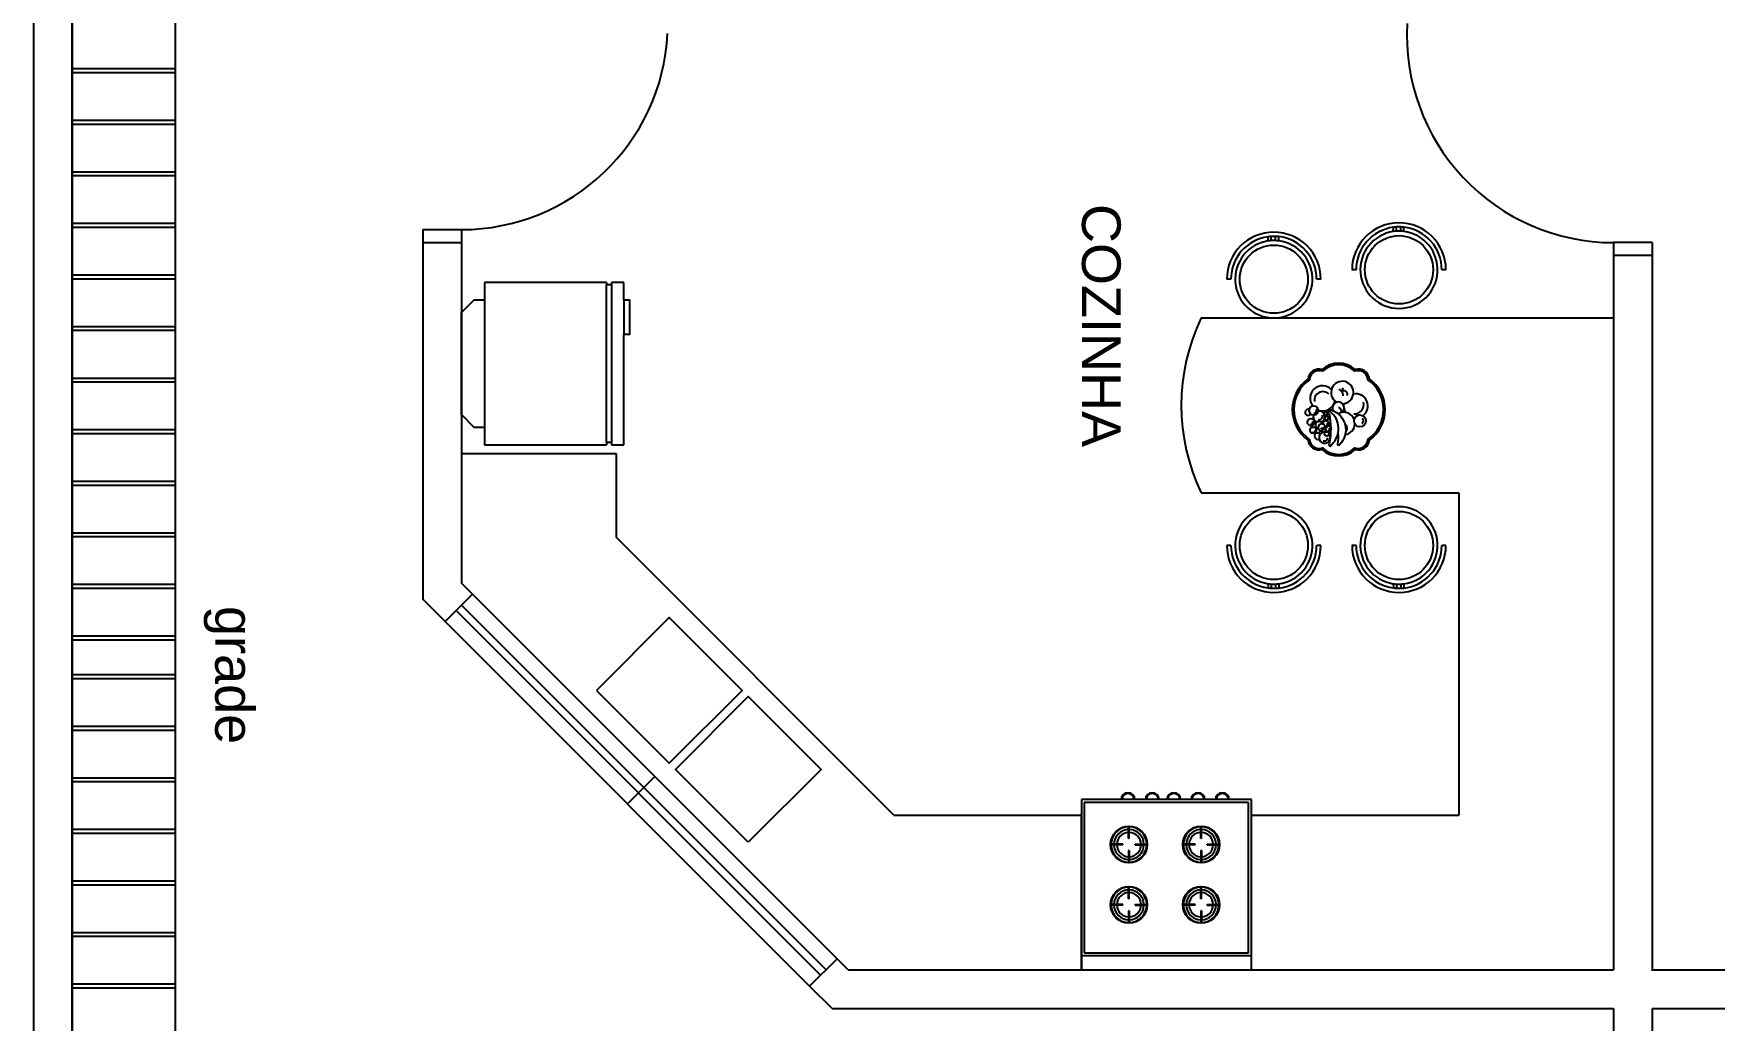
# Model space of a CAD drawing. Extents: x 130 to 509, y 87 to 225.
# Drawn here: x 431.98 to 438.5, y 204.58 to 208.41 of the extents above; entities that cross this region are included whole.
import ezdxf

# ---------------------------------------------------------------- set-up
doc = ezdxf.new("R2010")
doc.units = 0
doc.header["$LTSCALE"] = 7
for name, color, linetype in [('02', 2, 'CONTINUOUS'), ('03', 3, 'CONTINUOUS'), ('06', 6, 'CONTINUOUS'), ('20', 2, 'CONTINUOUS')]:
    doc.layers.add(name, color=color, linetype=linetype)
doc.styles.add('ARIAL', font='arial.ttf', dxfattribs={"height": 0.075})

msp = doc.modelspace()

# ---------------------------------------------------------------- linework, layer by layer
at = {"layer": '03'}
for p, q in [((435.0369, 204.7587), (433.6227, 206.1729)), ((435.0581, 204.7799), (433.6439, 206.1941))]:
    msp.add_line(p, q, dxfattribs=at)
at = {"layer": '06'}
for p, q in [((431.9835, 224.7095), (431.9835, 199.6595)), ((432.1335, 224.5595), (432.1335, 199.8095)), ((432.1335, 199.8095), (432.1335, 210.0095)), ((433.4935, 207.6001), (433.4935, 206.2173)), ((433.4935, 207.6001), (433.6435, 207.6001)), ((433.6435, 207.6001), (433.6435, 206.2795)), ((438.1135, 207.5495), (438.1135, 204.7795)), ((438.2635, 207.5495), (438.2635, 204.7795)), ((433.6864, 206.2366), (433.6435, 206.2795)), ((433.5803, 206.1305), (433.4935, 206.2173)), ((433.5803, 206.1305), (433.6864, 206.2366)), ((433.6864, 206.2366), (433.5803, 206.1305)), ((434.9945, 204.7163), (435.1006, 204.8223)), ((435.1006, 204.8223), (434.9945, 204.7163)), ((435.1435, 204.7795), (435.1006, 204.8223)), ((435.1435, 204.7795), (438.1135, 204.7795)), ((438.2607, 204.7795), (438.7962, 204.7795)), ((435.0813, 204.6295), (434.9945, 204.7163)), ((435.0813, 204.6295), (438.1135, 204.6295)), ((438.1135, 204.6295), (438.1135, 204.4874)), ((438.2635, 204.6295), (438.799, 204.6295)), ((438.2635, 204.6295), (438.2635, 204.4874))]:
    msp.add_line(p, q, dxfattribs=at)
at = {"layer": '20'}
for p, q in [((432.5335, 201.6295), (432.5335, 210.0095)), ((432.1335, 208.2745), (432.5335, 208.2745)), ((432.1335, 208.2595), (432.5335, 208.2595)), ((432.1335, 208.0745), (432.5335, 208.0745)), ((432.1335, 208.0595), (432.5335, 208.0595)), ((432.1335, 207.8745), (432.5335, 207.8745)), ((432.1335, 207.8595), (432.5335, 207.8595)), ((432.1335, 207.6745), (432.5335, 207.6745)), ((432.1335, 207.6595), (432.5335, 207.6595)), ((433.4935, 207.6501), (433.6435, 207.6501)), ((433.4935, 207.6501), (433.4935, 207.6001)), ((433.6435, 207.6501), (433.6435, 207.6001)), ((437.259, 207.6427), (437.2593, 207.6592)), ((437.271, 207.644), (437.2713, 207.6603)), ((437.2878, 207.6442), (437.2881, 207.6606)), ((437.2998, 207.6432), (437.3, 207.6595)), ((436.7734, 207.6061), (436.7737, 207.6225)), ((436.7855, 207.6074), (436.7857, 207.6237)), ((436.8022, 207.6075), (436.8025, 207.624)), ((436.8142, 207.6065), (436.8145, 207.6228)), ((438.1135, 207.5995), (438.1135, 207.5495)), ((438.2635, 207.5995), (438.1135, 207.5995)), ((438.2635, 207.5995), (438.2635, 207.5495)), ((438.2635, 207.5495), (438.1135, 207.5495)), ((438.2635, 207.5495), (438.2635, 207.4995)), ((432.1335, 207.4745), (432.5335, 207.4745)), ((432.1335, 207.4595), (432.5335, 207.4595)), ((433.7331, 207.4456), (433.7331, 207.3781)), ((434.2056, 207.4456), (433.7331, 207.4456)), ((434.2731, 207.4456), (434.2256, 207.4456)), ((434.2731, 207.3781), (434.2731, 207.4456)), ((436.6292, 207.4577), (436.6132, 207.4577)), ((436.9777, 207.4577), (436.9617, 207.4577)), ((437.1147, 207.4943), (437.0987, 207.4943)), ((437.4632, 207.4943), (437.4472, 207.4943)), ((433.6931, 207.3781), (433.6431, 207.3281)), ((433.6931, 207.3781), (433.7331, 207.3781)), ((434.2056, 206.8256), (434.2056, 207.4356)), ((434.2256, 207.4356), (434.2056, 207.4356)), ((434.2256, 207.4356), (434.2256, 206.8256)), ((434.2731, 207.3781), (434.2731, 207.2431)), ((433.6431, 206.9331), (433.6431, 207.3281)), ((432.1335, 207.2745), (432.5335, 207.2745)), ((432.1335, 207.2595), (432.5335, 207.2595)), ((436.5135, 207.3078), (438.1135, 207.3078)), ((434.2731, 206.8156), (434.2731, 207.2431)), ((432.1335, 207.0745), (432.5335, 207.0745)), ((432.1335, 207.0595), (432.5335, 207.0595)), ((433.6431, 206.9331), (433.6931, 206.8831)), ((432.1335, 206.8745), (432.5335, 206.8745)), ((432.1335, 206.8595), (432.5335, 206.8595)), ((433.7331, 206.8831), (433.6931, 206.8831)), ((433.7331, 206.8156), (434.2056, 206.8156)), ((434.2056, 206.8256), (434.2256, 206.8256)), ((434.2256, 206.8156), (434.2731, 206.8156)), ((433.6435, 206.782), (434.2435, 206.782)), ((434.2435, 206.782), (434.2435, 206.4573)), ((432.1335, 206.6745), (432.5335, 206.6745)), ((432.1335, 206.6595), (432.5335, 206.6595)), ((436.5135, 206.6291), (437.5135, 206.6291)), ((437.5135, 206.6291), (437.5135, 205.3795)), ((432.1335, 206.4745), (432.5335, 206.4745)), ((432.1335, 206.4595), (432.5335, 206.4595)), ((435.3213, 205.3795), (434.2435, 206.4573)), ((436.6292, 206.4252), (436.6132, 206.4252)), ((436.9777, 206.4252), (436.9617, 206.4252)), ((437.1147, 206.4252), (437.0987, 206.4252)), ((437.4632, 206.4252), (437.4472, 206.4252)), ((432.1335, 206.2745), (432.5335, 206.2745)), ((436.7734, 206.2768), (436.7737, 206.2604)), ((436.7855, 206.2755), (436.7857, 206.2592)), ((436.8022, 206.2753), (436.8025, 206.2589)), ((436.8142, 206.2764), (436.8145, 206.26)), ((437.259, 206.2768), (437.2593, 206.2604)), ((437.271, 206.2755), (437.2713, 206.2592)), ((437.2878, 206.2753), (437.2881, 206.2589)), ((437.2998, 206.2764), (437.3, 206.26)), ((432.1335, 206.2595), (432.5335, 206.2595)), ((435.1006, 204.8223), (433.6864, 206.2366)), ((432.1335, 206.0745), (432.5335, 206.0745)), ((434.9945, 204.7163), (433.5803, 206.1305)), ((432.1335, 206.0595), (432.5335, 206.0595)), ((432.1335, 205.9245), (432.5335, 205.9245)), ((432.1335, 205.9095), (432.5335, 205.9095)), ((432.1335, 205.7245), (432.5335, 205.7245)), ((432.1335, 205.7095), (432.5335, 205.7095)), ((432.1335, 205.5245), (432.5335, 205.5245)), ((432.1335, 205.5095), (432.5335, 205.5095)), ((434.3935, 205.5295), (434.2874, 205.4234)), ((436.2026, 205.4395), (436.0488, 205.4395)), ((436.0488, 205.4395), (436.0488, 204.7795)), ((436.6978, 205.4285), (436.0598, 205.4285)), ((436.0598, 205.4285), (436.0598, 204.8455)), ((436.2564, 205.4395), (436.2026, 205.4395)), ((436.2969, 205.4395), (436.2564, 205.4395)), ((436.3507, 205.4395), (436.2969, 205.4395)), ((436.3803, 205.4395), (436.3507, 205.4395)), ((436.434, 205.4395), (436.3803, 205.4395)), ((436.4746, 205.4395), (436.434, 205.4395)), ((436.5283, 205.4395), (436.4746, 205.4395)), ((436.5689, 205.4395), (436.5283, 205.4395)), ((436.6226, 205.4395), (436.5689, 205.4395)), ((436.7088, 205.4395), (436.6226, 205.4395)), ((436.6978, 204.8455), (436.6978, 205.4285)), ((436.7088, 204.7795), (436.7088, 205.4395)), ((435.3213, 205.3795), (436.0488, 205.3795)), ((436.0488, 204.7795), (436.0488, 205.3845)), ((436.7088, 204.7795), (436.7088, 205.3845)), ((436.7088, 205.3795), (437.5135, 205.3795)), ((432.1335, 205.3245), (432.5335, 205.3245)), ((432.1335, 205.3095), (432.5335, 205.3095)), ((436.2097, 205.2641), (436.2097, 205.2663)), ((436.2344, 205.2888), (436.2322, 205.2888)), ((436.2344, 205.2417), (436.2322, 205.2417)), ((436.2568, 205.2641), (436.2568, 205.2663)), ((436.4899, 205.2641), (436.4899, 205.2663)), ((436.5145, 205.2888), (436.5123, 205.2888)), ((436.5145, 205.2417), (436.5123, 205.2417)), ((436.537, 205.2641), (436.537, 205.2663)), ((432.1335, 205.1245), (432.5335, 205.1245)), ((432.1335, 205.1095), (432.5335, 205.1095)), ((436.2097, 205.0306), (436.2097, 205.0328)), ((436.2344, 205.0553), (436.2322, 205.0553)), ((436.2568, 205.0306), (436.2568, 205.0328)), ((436.4899, 205.0306), (436.4899, 205.0328)), ((436.5145, 205.0553), (436.5123, 205.0553)), ((436.537, 205.0306), (436.537, 205.0328)), ((436.2344, 205.0082), (436.2322, 205.0082)), ((436.5145, 205.0082), (436.5123, 205.0082)), ((432.1335, 204.9245), (432.5335, 204.9245)), ((432.1335, 204.9095), (432.5335, 204.9095)), ((436.0488, 204.8345), (436.7088, 204.8345)), ((436.0598, 204.8455), (436.6978, 204.8455)), ((436.0488, 204.7795), (436.7088, 204.7795)), ((432.1335, 204.7245), (432.5335, 204.7245)), ((432.1335, 204.7095), (432.5335, 204.7095))]:
    msp.add_line(p, q, dxfattribs=at)
for points in [[(434.2056, 207.4456), (434.2056, 207.4356)], [(434.2256, 207.4456), (434.2256, 207.4356)], [(433.7331, 207.3781), (433.7331, 206.8831)], [(434.2731, 207.3781), (434.2956, 207.3781), (434.2956, 207.2431), (434.2731, 207.2431)], [(433.7331, 206.8831), (433.7331, 206.8156)], [(434.2056, 206.8256), (434.2056, 206.8156)], [(434.2256, 206.8256), (434.2256, 206.8156)], [(436.2322, 205.2888), (436.2322, 205.3343)], [(436.2344, 205.2888), (436.2344, 205.3343)], [(436.5123, 205.2888), (436.5123, 205.3343)], [(436.5145, 205.2888), (436.5145, 205.3343)], [(436.2097, 205.2663), (436.1641, 205.2663)], [(436.2097, 205.2641), (436.1641, 205.2641)], [(436.2322, 205.2417), (436.2322, 205.1961)], [(436.2344, 205.2417), (436.2344, 205.1961)], [(436.2568, 205.2663), (436.3024, 205.2663)], [(436.2568, 205.2641), (436.3024, 205.2641)], [(436.4899, 205.2663), (436.4443, 205.2663)], [(436.4899, 205.2641), (436.4443, 205.2641)], [(436.5123, 205.2417), (436.5123, 205.1961)], [(436.5145, 205.2417), (436.5145, 205.1961)], [(436.537, 205.2663), (436.5826, 205.2663)], [(436.537, 205.2641), (436.5826, 205.2641)], [(436.2322, 205.0553), (436.2322, 205.1009)], [(436.2344, 205.0553), (436.2344, 205.1009)], [(436.5123, 205.0553), (436.5123, 205.1009)], [(436.5145, 205.0553), (436.5145, 205.1009)], [(436.2097, 205.0328), (436.1641, 205.0328)], [(436.2097, 205.0306), (436.1641, 205.0306)], [(436.2568, 205.0328), (436.3024, 205.0328)], [(436.2568, 205.0306), (436.3024, 205.0306)], [(436.4899, 205.0328), (436.4443, 205.0328)], [(436.4899, 205.0306), (436.4443, 205.0306)], [(436.537, 205.0328), (436.5826, 205.0328)], [(436.537, 205.0306), (436.5826, 205.0306)], [(436.2322, 205.0082), (436.2322, 204.9626)], [(436.2344, 205.0082), (436.2344, 204.9626)], [(436.5123, 205.0082), (436.5123, 204.9626)], [(436.5145, 205.0082), (436.5145, 204.9626)]]:
    msp.add_lwpolyline(points, dxfattribs=at)
for points in [[(436.9829, 207.1074, 0.464622), (436.9284, 207.071, 0.515229), (436.9284, 206.8334, 0.464622), (436.9829, 206.797, 0.385564), (437.1115, 206.797, 0.464622), (437.166, 206.8334, 0.515229), (437.166, 207.071, 0.464622), (437.1115, 207.1074, 0.385564)], [(436.9844, 207.1006, 0.514772), (436.9342, 207.0677, 0.527868), (436.9342, 206.8367, 0.514772), (436.9844, 206.8039, 0.408), (437.11, 206.8039, 0.514772), (437.1602, 206.8367, 0.527868), (437.1602, 207.0677, 0.514772), (437.11, 207.1006, 0.408)], [(437.0194, 206.816, 0.466248), (437.0135, 206.9448, 1.2349), (437.0095, 206.9369, -0.107322), (437.0102, 206.8193, 1.512351)]]:
    msp.add_lwpolyline(points, format="xyb", close=True, dxfattribs=at)
for points in [[(437.1412, 206.9284, 0.800509), (437.1042, 207.0123, 0.800509)], [(437.0135, 206.9448, -0.907273), (437.0203, 206.9503, -0.543155), (437.0516, 206.8171, -1.038224), (437.0434, 206.8184, 0.085615), (437.0448, 206.8605, 0.085615)], [(437.0663, 206.9679, 1.061423), (437.0258, 206.9481, 1.061423)]]:
    msp.add_lwpolyline(points, format="xyb", dxfattribs=at)
for points in [[(434.1669, 205.8633), (434.4497, 205.5805), (434.7325, 205.8633), (434.4497, 206.1462)], [(434.7562, 205.274), (434.4734, 205.5568), (434.7562, 205.8397), (435.0391, 205.5568)]]:
    msp.add_lwpolyline(points, close=True, dxfattribs=at)
for centre, radius in [((436.7954, 207.4577), 0.1323), ((437.281, 207.4943), 0.1323), ((436.95, 206.9486), 0.018), ((436.9989, 206.9372), 0.00769), ((437.002, 206.9192), 0.0087), ((437.1297, 206.9084), 0.0231), ((436.9394, 206.9035), 0.0139), ((436.9481, 206.8722), 0.0122), ((437.0009, 206.8577), 0.00834), ((436.7954, 206.4252), 0.1323), ((437.281, 206.4252), 0.1323), ((436.2333, 205.2652), 0.0712), ((436.5134, 205.2652), 0.0712), ((436.2333, 205.0317), 0.0712), ((436.5134, 205.0317), 0.0712)]:
    msp.add_circle(centre, radius, dxfattribs=at)
for centre, radius, start, end in [((438.1144, 208.4019), 0.8024, 176.59898, 269.92961), ((433.6427, 208.452), 0.8019, 270.05524, 357.00716), ((436.7954, 207.4577), 0.1822, 0, 180), ((437.281, 207.4943), 0.1822, 0, 180), ((437.281, 207.4943), 0.1662, 97.50038, 180), ((437.281, 207.4943), 0.15, 98.42943, 82.79775), ((437.281, 207.4943), 0.15, 93.80888, 98.42943), ((437.281, 207.4943), 0.1662, 93.33769, 97.50038), ((437.281, 207.4943), 0.15, 87.3933, 93.80888), ((437.281, 207.4943), 0.1662, 87.55014, 93.33769), ((437.281, 207.4943), 0.15, 82.79775, 87.3933), ((437.281, 207.4943), 0.1662, 83.40576, 87.55014), ((437.281, 207.4943), 0.1662, 0, 83.40576), ((436.7954, 207.4577), 0.1662, 97.50038, 180), ((436.7954, 207.4577), 0.15, 98.42943, 82.79775), ((436.7954, 207.4577), 0.15, 93.80888, 98.42943), ((436.7954, 207.4577), 0.1662, 93.33769, 97.50038), ((436.7954, 207.4577), 0.15, 87.3933, 93.80888), ((436.7954, 207.4577), 0.1662, 87.55014, 93.33769), ((436.7954, 207.4577), 0.15, 82.79775, 87.3933), ((436.7954, 207.4577), 0.1662, 83.40576, 87.55014), ((436.7954, 207.4577), 0.1662, 0, 83.40576), ((437.2229, 206.9684), 0.7865, 154.43514, 205.56486), ((437.0611, 207.0184), 0.0435, 270.87682, 239.48454), ((436.9846, 206.9957), 0.0487, 44.72604, 217.49419), ((436.9857, 206.9887), 0.0331, 44.82654, 189.05217), ((436.9924, 206.9467), 0.1007, 48.25041, 56.2914), ((437.1034, 207.018), 0.0442, 155.28115, 175.03929), ((437.0681, 207.0117), 0.0134, 335.43454, 130.79787), ((437.0451, 207.0088), 0.0193, 348.19443, 42.39058), ((436.9289, 206.9418), 0.0122, 72.05467, 323.59476), ((436.9707, 206.9244), 0.0224, 163.8735, 249.6021), ((436.9478, 206.9512), 0.0141, 279.15311, 16.86224), ((436.9709, 206.9264), 0.0135, 254.27109, 18.30399), ((436.9846, 206.9957), 0.0487, 250.01266, 348.20972), ((436.9707, 206.9244), 0.0224, 290.48948, 97.17045), ((436.9991, 206.9376), 0.00365, 265.63188, 48.72184), ((437, 206.9193), 0.00651, 277.59487, 41.312), ((437.0455, 206.9592), 0.0226, 267.28889, 270.53185), ((437.0663, 206.8983), 0.0435, 20.30689, 119.48263), ((437.0399, 206.9422), 0.0193, 356.96054, 72.12374), ((437.0455, 206.9592), 0.0226, 307.29965, 349.08559), ((437.1133, 206.9662), 0.047, 168.79613, 212.08065), ((437.104, 206.9433), 0.0232, 269.90159, 285.7922), ((437.108, 206.9721), 0.0368, 267.3787, 13.70472), ((436.9367, 206.9042), 0.0106, 275.41456, 10.37974), ((436.949, 206.8707), 0.00769, 223.25153, 21.32566), ((436.9672, 206.8496), 0.0139, 113.00277, 289.03205), ((436.9707, 206.8919), 0.0139, 18.35116, 235.43597), ((436.9656, 206.8712), 0.00962, 218.34475, 307.02843), ((436.9656, 206.8712), 0.00962, 79.6672, 135.17423), ((436.9811, 206.8826), 0.0139, 324.06121, 247.23875), ((436.9925, 206.843), 0.0218, 80.82889, 40.24427), ((436.9672, 206.8496), 0.0139, 72.56055, 75.41571), ((436.9791, 206.8629), 0.00769, 69.97092, 239.79484), ((436.9656, 206.8712), 0.00962, 349.42676, 353.14222), ((436.9818, 206.8863), 0.00771, 222.18228, 358.94855), ((436.9893, 206.8667), 0.00834, 350.85417, 212.47884), ((436.9968, 206.8965), 0.0122, 261.21602, 182.07985), ((437.0066, 206.8776), 0.0103, 137.04818, 337.84089), ((436.9978, 206.8967), 0.00655, 271.19616, 19.44124), ((437.0066, 206.8776), 0.0103, 22.60289, 97.93048), ((437.0059, 206.8773), 0.00676, 269.85407, 32.69084), ((437.058, 206.8789), 0.0222, 327.5119, 52.49414), ((437.0663, 206.8983), 0.0435, 277.72115, 357.80463), ((437.1133, 206.9662), 0.047, 258.55614, 265.18353), ((437.1292, 206.9094), 0.0142, 304.03854, 44.15495), ((436.9906, 206.8447), 0.0143, 254.29821, 349.73854), ((436.7954, 206.4252), 0.15, 277.20225, 261.57057), ((437.281, 206.4252), 0.15, 277.20225, 261.57057), ((436.7954, 206.4252), 0.1822, 180, 0), ((436.7954, 206.4252), 0.1662, 180, 262.49962), ((436.7954, 206.4252), 0.1662, 276.59424, 0), ((437.281, 206.4252), 0.1822, 180, 0), ((437.281, 206.4252), 0.1662, 180, 262.49962), ((437.281, 206.4252), 0.1662, 276.59424, 0), ((436.7954, 206.4252), 0.15, 261.57057, 266.19112), ((436.7954, 206.4252), 0.15, 266.19112, 272.6067), ((436.7954, 206.4252), 0.15, 272.6067, 277.20225), ((437.281, 206.4252), 0.15, 261.57057, 266.19112), ((437.281, 206.4252), 0.15, 266.19112, 272.6067), ((437.281, 206.4252), 0.15, 272.6067, 277.20225), ((436.7954, 206.4252), 0.1662, 262.49962, 266.66231), ((436.7954, 206.4252), 0.1662, 266.66231, 272.44986), ((436.7954, 206.4252), 0.1662, 272.44986, 276.59424), ((437.281, 206.4252), 0.1662, 262.49962, 266.66231), ((437.281, 206.4252), 0.1662, 266.66231, 272.44986), ((437.281, 206.4252), 0.1662, 272.44986, 276.59424), ((436.2295, 205.4395), 0.0269, 0, 180), ((436.2295, 205.4395), 0.0236, 0, 180), ((436.3238, 205.4395), 0.0269, 0, 180), ((436.3238, 205.4395), 0.0236, 0, 180), ((436.4072, 205.4395), 0.0269, 0, 180), ((436.4072, 205.4395), 0.0236, 0, 180), ((436.5014, 205.4395), 0.0269, 0, 180), ((436.5014, 205.4395), 0.0236, 0, 180), ((436.5957, 205.4395), 0.0269, 0, 180), ((436.5957, 205.4395), 0.0236, 0, 180), ((436.2333, 205.2652), 0.0691, 90.91173, 179.08827), ((436.2333, 205.2652), 0.0581, 91.08404, 178.91596), ((436.2333, 205.2652), 0.0471, 91.33702, 178.66298), ((436.2333, 205.2652), 0.0691, 0.91173, 89.08827), ((436.2333, 205.2652), 0.0581, 1.08404, 88.91596), ((436.2333, 205.2652), 0.0471, 1.33702, 88.66298), ((436.5134, 205.2652), 0.0691, 90.91173, 179.08827), ((436.5134, 205.2652), 0.0581, 91.08404, 178.91596), ((436.5134, 205.2652), 0.0471, 91.33702, 178.66298), ((436.5134, 205.2652), 0.0691, 0.91173, 89.08827), ((436.5134, 205.2652), 0.0581, 1.08404, 88.91596), ((436.5134, 205.2652), 0.0471, 1.33702, 88.66298), ((436.2333, 205.2652), 0.0691, 180.91173, 269.08827), ((436.2333, 205.2652), 0.0581, 181.08404, 268.91596), ((436.2333, 205.2652), 0.0471, 181.33702, 268.66298), ((436.2333, 205.2652), 0.0471, 271.33702, 358.66298), ((436.2333, 205.2652), 0.0581, 271.08404, 358.91596), ((436.2333, 205.2652), 0.0691, 270.91173, 359.08827), ((436.5134, 205.2652), 0.0691, 180.91173, 269.08827), ((436.5134, 205.2652), 0.0581, 181.08404, 268.91596), ((436.5134, 205.2652), 0.0471, 181.33702, 268.66298), ((436.5134, 205.2652), 0.0471, 271.33702, 358.66298), ((436.5134, 205.2652), 0.0581, 271.08404, 358.91596), ((436.5134, 205.2652), 0.0691, 270.91173, 359.08827), ((436.2333, 205.0317), 0.0691, 90.91173, 179.08827), ((436.2333, 205.0317), 0.0691, 0.91173, 89.08827), ((436.5134, 205.0317), 0.0691, 90.91173, 179.08827), ((436.5134, 205.0317), 0.0691, 0.91173, 89.08827), ((436.2333, 205.0317), 0.0691, 180.91173, 269.08827), ((436.2333, 205.0317), 0.0581, 91.08404, 178.91596), ((436.2333, 205.0317), 0.0581, 181.08404, 268.91596), ((436.2333, 205.0317), 0.0471, 91.33702, 178.66298), ((436.2333, 205.0317), 0.0471, 181.33702, 268.66298), ((436.2333, 205.0317), 0.0581, 1.08404, 88.91596), ((436.2333, 205.0317), 0.0471, 1.33702, 88.66298), ((436.2333, 205.0317), 0.0471, 271.33702, 358.66298), ((436.2333, 205.0317), 0.0581, 271.08404, 358.91596), ((436.2333, 205.0317), 0.0691, 270.91173, 359.08827), ((436.5134, 205.0317), 0.0691, 180.91173, 269.08827), ((436.5134, 205.0317), 0.0581, 91.08404, 178.91596), ((436.5134, 205.0317), 0.0581, 181.08404, 268.91596), ((436.5134, 205.0317), 0.0471, 91.33702, 178.66298), ((436.5134, 205.0317), 0.0471, 181.33702, 268.66298), ((436.5134, 205.0317), 0.0581, 1.08404, 88.91596), ((436.5134, 205.0317), 0.0471, 1.33702, 88.66298), ((436.5134, 205.0317), 0.0471, 271.33702, 358.66298), ((436.5134, 205.0317), 0.0691, 270.91173, 359.08827), ((436.5134, 205.0317), 0.0581, 271.08404, 358.91596)]:
    msp.add_arc(centre, radius, start, end, dxfattribs=at)

# ---------------------------------------------------------------- texts
at = {"layer": '02', "style": 'ARIAL'}
for s, p in [('COZINHA', (436.051, 207.7495)), ('grade', (432.6879, 206.1903))]:
    msp.add_text(s, height=0.15, rotation=270, dxfattribs=at).set_placement(p)

doc.saveas('drawing.dxf')
